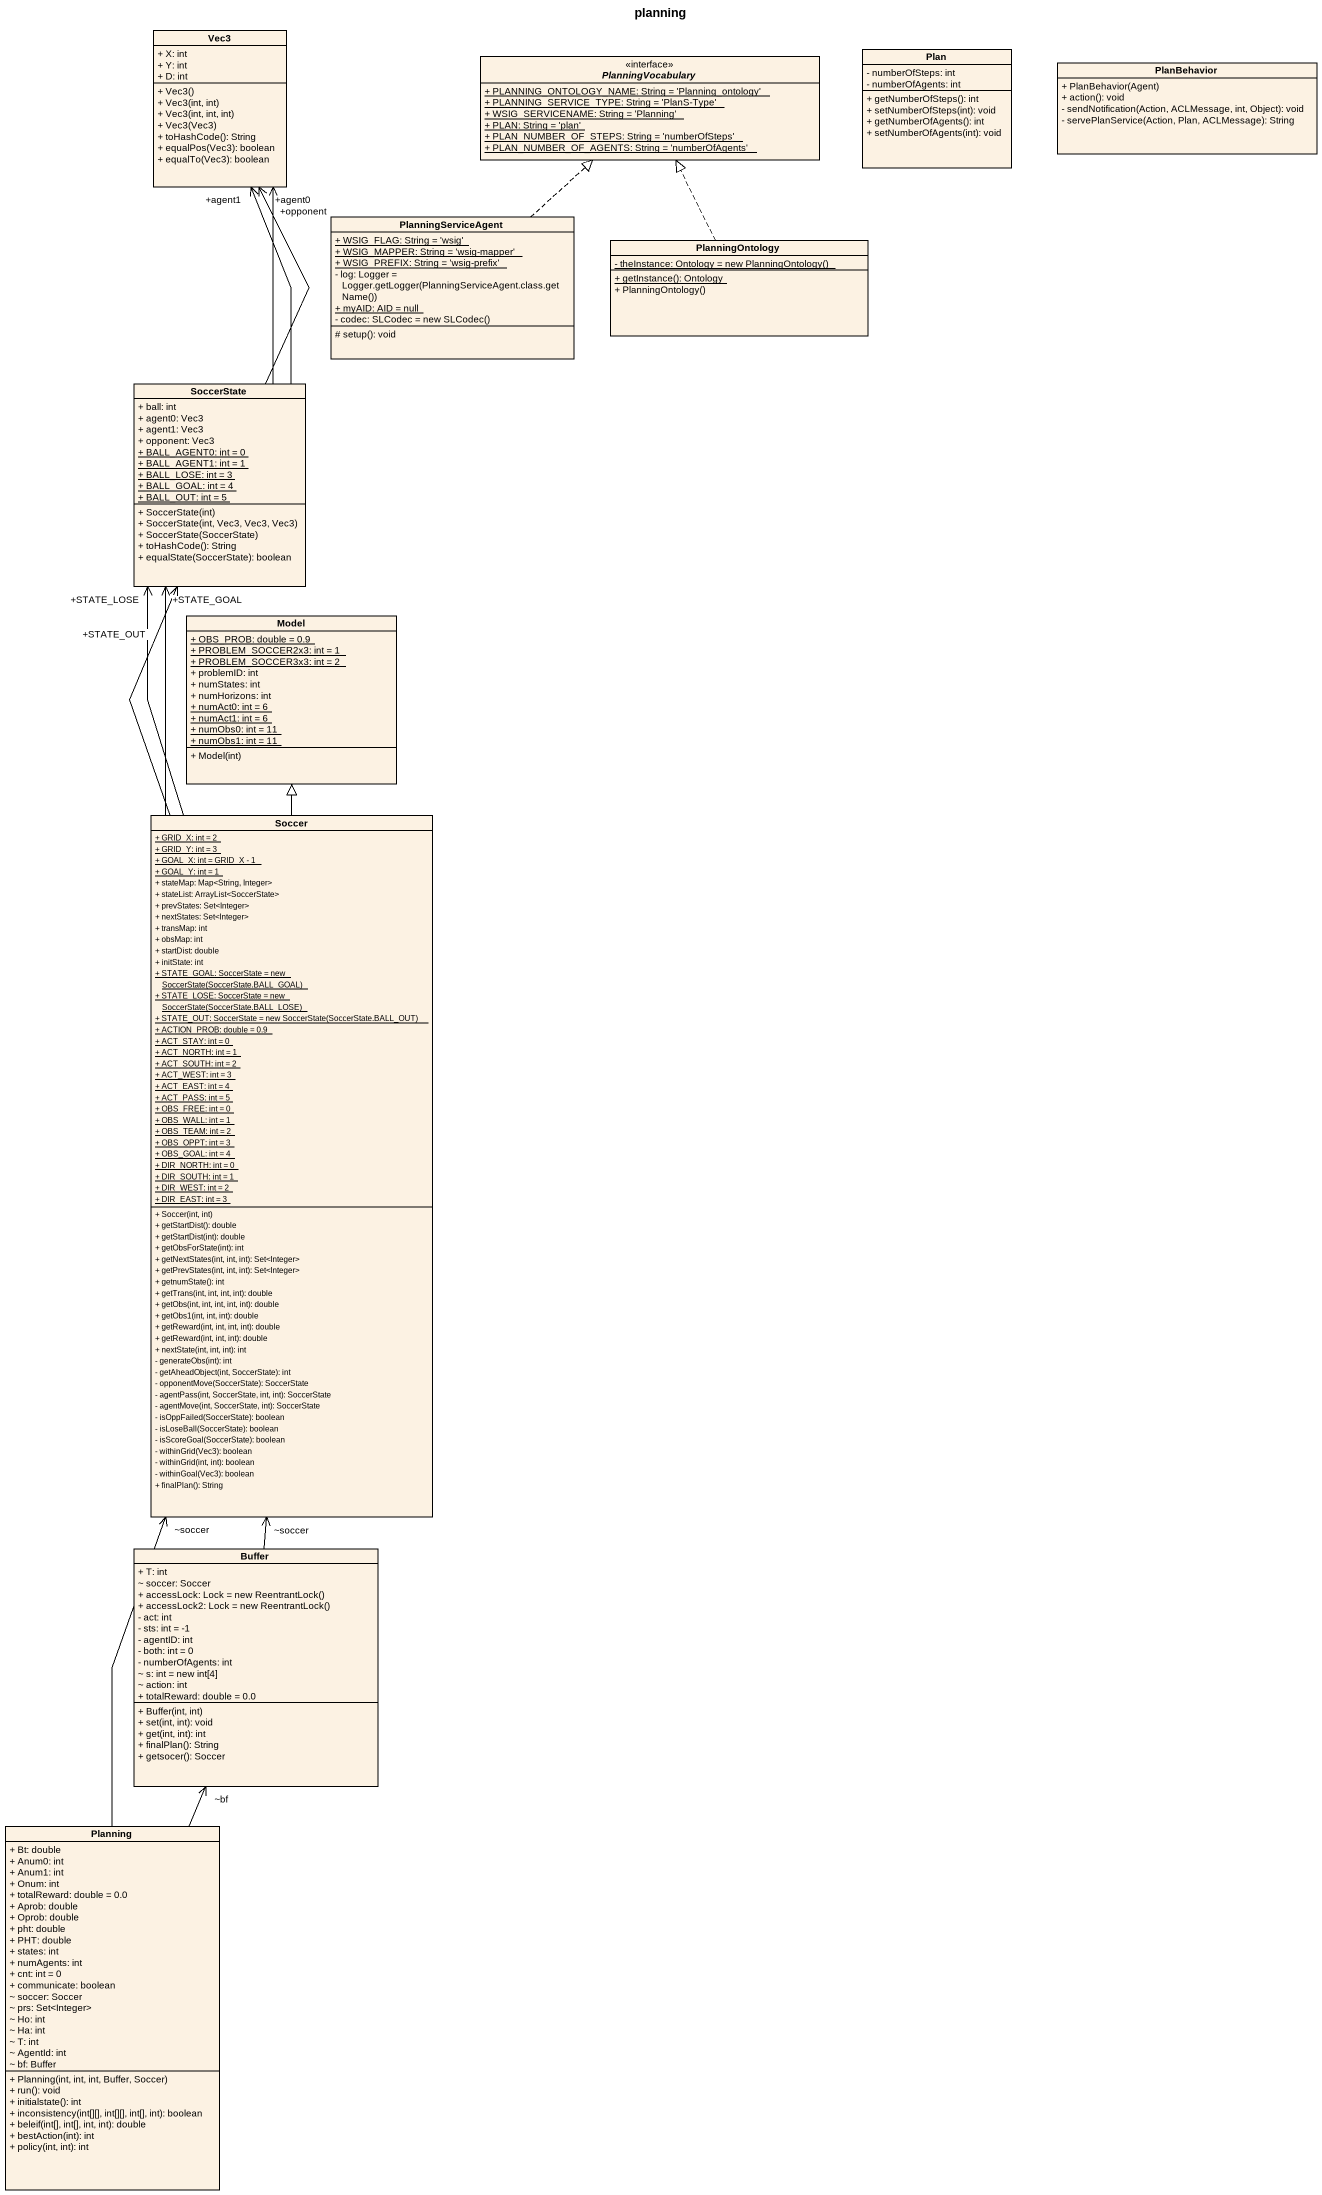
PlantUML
@startuml
title planning
hide circle
hide empty members
skinparam classAttributeIconSize 0
class Vec3 {
  + X: int
  + Y: int
  + D: int
  + Vec3()
  + Vec3(int, int)
  + Vec3(int, int, int)
  + Vec3(Vec3)
  + toHashCode(): String
  + equalPos(Vec3): boolean
  + equalTo(Vec3): boolean
}
interface PlanningVocabulary <<interface>> {
  {static} + PLANNING_ONTOLOGY_NAME: String = 'Planning_ontology'
  {static} + PLANNING_SERVICE_TYPE: String = 'PlanS-Type'
  {static} + WSIG_SERVICENAME: String = 'Planning'
  {static} + PLAN: String = 'plan'
  {static} + PLAN_NUMBER_OF_STEPS: String = 'numberOfSteps'
  {static} + PLAN_NUMBER_OF_AGENTS: String = 'numberOfAgents'
}
class Plan {
  - numberOfSteps: int
  - numberOfAgents: int
  + getNumberOfSteps(): int
  + setNumberOfSteps(int): void
  + getNumberOfAgents(): int
  + setNumberOfAgents(int): void
}
class PlanBehavior {
  + PlanBehavior(Agent)
  + action(): void
  - sendNotification(Action, ACLMessage, int, Object): void
  - servePlanService(Action, Plan, ACLMessage): String
}
class PlanningServiceAgent {
  {static} + WSIG_FLAG: String = 'wsig'
  {static} + WSIG_MAPPER: String = 'wsig-mapper'
  {static} + WSIG_PREFIX: String = 'wsig-prefix'
  {field} - log: Logger = Logger.getLogger(PlanningServiceAgent.class.getName())
  {static} + myAID: AID = null
  {field} - codec: SLCodec = new SLCodec()
  # setup(): void
}
class PlanningOntology {
  {static} {field} - theInstance: Ontology = new PlanningOntology()
  {static} + getInstance(): Ontology
  + PlanningOntology()
}
class SoccerState {
  + ball: int
  + agent0: Vec3
  + agent1: Vec3
  + opponent: Vec3
  {static} + BALL_AGENT0: int = 0
  {static} + BALL_AGENT1: int = 1
  {static} + BALL_LOSE: int = 3
  {static} + BALL_GOAL: int = 4
  {static} + BALL_OUT: int = 5
  + SoccerState(int)
  + SoccerState(int, Vec3, Vec3, Vec3)
  + SoccerState(SoccerState)
  + toHashCode(): String
  + equalState(SoccerState): boolean
}
class Model {
  {static} + OBS_PROB: double = 0.9
  {static} + PROBLEM_SOCCER2x3: int = 1
  {static} + PROBLEM_SOCCER3x3: int = 2
  + problemID: int
  + numStates: int
  + numHorizons: int
  {static} + numAct0: int = 6
  {static} + numAct1: int = 6
  {static} + numObs0: int = 11
  {static} + numObs1: int = 11
  + Model(int)
}
class Soccer {
  {static} + GRID_X: int = 2
  {static} + GRID_Y: int = 3
  {static} + GOAL_X: int = GRID_X - 1
  {static} + GOAL_Y: int = 1
  + stateMap: Map<String, Integer>
  + stateList: ArrayList<SoccerState>
  + prevStates: Set<Integer>
  + nextStates: Set<Integer>
  + transMap: int
  + obsMap: int
  + startDist: double
  + initState: int
  {static} {field} + STATE_GOAL: SoccerState = new SoccerState(SoccerState.BALL_GOAL)
  {static} {field} + STATE_LOSE: SoccerState = new SoccerState(SoccerState.BALL_LOSE)
  {static} {field} + STATE_OUT: SoccerState = new SoccerState(SoccerState.BALL_OUT)
  {static} + ACTION_PROB: double = 0.9
  {static} + ACT_STAY: int = 0
  {static} + ACT_NORTH: int = 1
  {static} + ACT_SOUTH: int = 2
  {static} + ACT_WEST: int = 3
  {static} + ACT_EAST: int = 4
  {static} + ACT_PASS: int = 5
  {static} + OBS_FREE: int = 0
  {static} + OBS_WALL: int = 1
  {static} + OBS_TEAM: int = 2
  {static} + OBS_OPPT: int = 3
  {static} + OBS_GOAL: int = 4
  {static} + DIR_NORTH: int = 0
  {static} + DIR_SOUTH: int = 1
  {static} + DIR_WEST: int = 2
  {static} + DIR_EAST: int = 3
  + Soccer(int, int)
  + getStartDist(): double
  + getStartDist(int): double
  + getObsForState(int): int
  + getNextStates(int, int, int): Set<Integer>
  + getPrevStates(int, int, int): Set<Integer>
  + getnumState(): int
  + getTrans(int, int, int, int): double
  + getObs(int, int, int, int, int): double
  + getObs1(int, int, int): double
  + getReward(int, int, int, int): double
  + getReward(int, int, int): double
  + nextState(int, int, int): int
  - generateObs(int): int
  - getAheadObject(int, SoccerState): int
  - opponentMove(SoccerState): SoccerState
  - agentPass(int, SoccerState, int, int): SoccerState
  - agentMove(int, SoccerState, int): SoccerState
  - isOppFailed(SoccerState): boolean
  - isLoseBall(SoccerState): boolean
  - isScoreGoal(SoccerState): boolean
  - withinGrid(Vec3): boolean
  - withinGrid(int, int): boolean
  - withinGoal(Vec3): boolean
  + finalPlan(): String
}
class Buffer {
  + T: int
  ~ soccer: Soccer
  {field} + accessLock: Lock = new ReentrantLock()
  {field} + accessLock2: Lock = new ReentrantLock()
  - act: int
  - sts: int = -1
  - agentID: int
  - both: int = 0
  - numberOfAgents: int
  ~ s: int = new int[4]
  ~ action: int
  + totalReward: double = 0.0
  + Buffer(int, int)
  + set(int, int): void
  + get(int, int): int
  + finalPlan(): String
  + getsocer(): Soccer
}
class Planning {
  + Bt: double
  + Anum0: int
  + Anum1: int
  + Onum: int
  + totalReward: double = 0.0
  + Aprob: double
  + Oprob: double
  + pht: double
  + PHT: double
  + states: int
  + numAgents: int
  + cnt: int = 0
  + communicate: boolean
  ~ soccer: Soccer
  ~ prs: Set<Integer>
  ~ Ho: int
  ~ Ha: int
  ~ T: int
  ~ AgentId: int
  ~ bf: Buffer
  + Planning(int, int, int, Buffer, Soccer)
  + run(): void
  + initialstate(): int
  + inconsistency(int[][], int[][], int[], int): boolean
  + beleif(int[], int[], int, int): double
  + bestAction(int): int
  + policy(int, int): int
}
PlanningServiceAgent .up.|> PlanningVocabulary
PlanningOntology .up.|> PlanningVocabulary
SoccerState -up-> "+agent0" Vec3
SoccerState -up-> "+agent1" Vec3
SoccerState -up-> "+opponent" Vec3
Soccer -up-> "+STATE_GOAL" SoccerState
Soccer -up-> "+STATE_LOSE" SoccerState
Soccer -up-> "+STATE_OUT" SoccerState
Soccer -up-|> Model
Buffer -up-> "~soccer" Soccer
Planning -up-> "~soccer" Soccer
Planning -up-> "~bf" Buffer
@enduml
